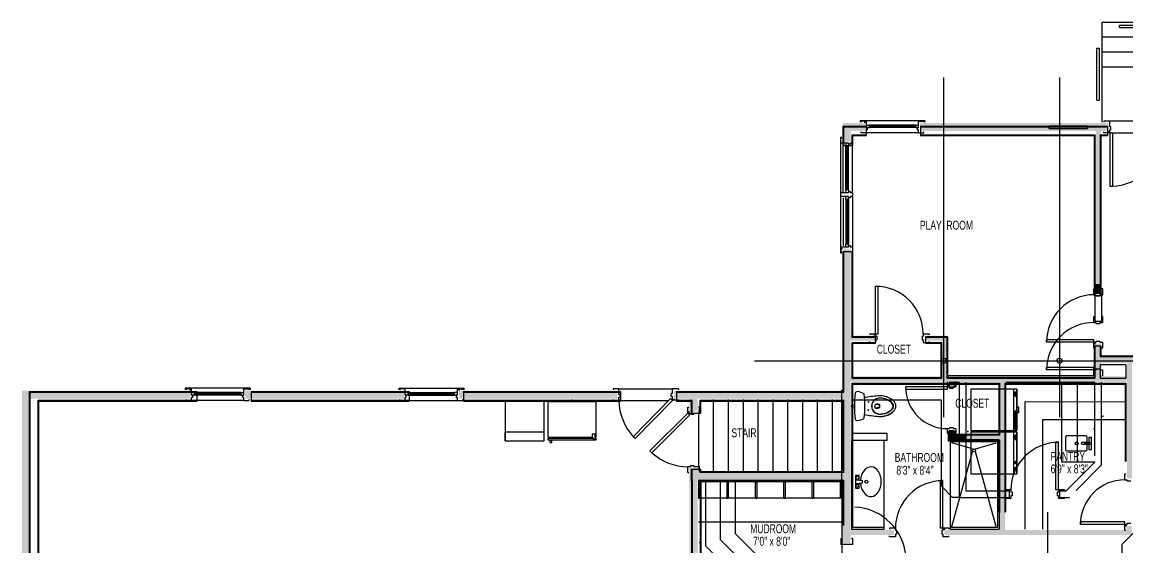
# Model space of a CAD drawing. Extents: x -743 to 664, y -463 to 298.
# Drawn here: x -743 to 1, y -56 to 298 of the extents above; entities that cross this region are included whole.
import ezdxf
from ezdxf.enums import TextEntityAlignment as Align

# ---------------------------------------------------------------- set-up
doc = ezdxf.new("R2010")
doc.units = 0
doc.header["$MEASUREMENT"] = 0
for name, color, linetype in [('1.1COLLINE', 7, 'Continuous'), ('1.1COLUMNS', 51, 'Continuous'), ('1.1DEMO', 3, 'Continuous'), ('1.1DRWDWS', 1, 'Continuous'), ('1.1FILL', 7, 'Continuous'), ('1.1NOTES', 11, 'Continuous'), ('1.1RMNAMES', 5, 'Continuous'), ('1.1WALL', 7, 'Continuous')]:
    doc.layers.add(name, color=color, linetype=linetype)
doc.styles.add('DCADTXTSTYLE40', font='ARIAL NARROW')
doc.styles.add('DCADTXTSTYLE41', font='ARIAL NARROW')
doc.styles.add('DCADTXTSTYLE42', font='ARIAL NARROW')
doc.styles.add('DCADTXTSTYLE50', font='ARIAL NARROW')
doc.styles.add('DCADTXTSTYLE53', font='ARIAL NARROW')
doc.styles.add('DCADTXTSTYLE54', font='ARIAL NARROW')
doc.styles.add('DCADTXTSTYLE58', font='ARIAL NARROW')
doc.styles.add('DCADTXTSTYLE61', font='ARIAL NARROW')
doc.styles.add('DCADTXTSTYLE62', font='ARIAL NARROW')
doc.styles.add('DCADTXTSTYLE64', font='ARIAL NARROW')

msp = doc.modelspace()

# ---------------------------------------------------------------- hatches: boundary and pattern name
at = {"layer": '1.1FILL', "linetype": 'Continuous', "ltscale": 8}
for points in [[(-191.3, 229.72), (-191.3, 217.05), (-185.8, 217.05), (-185.8, 224.22), (-176.3, 224.22), (-176.3, 229.72)], [(-139.3, 229.72), (-139.3, 224.22), (-21.05, 224.22), (-21.05, 121.4), (-17.55, 121.4), (-17.55, 224.22), (-12.55, 224.22), (-12.55, 229.72)], [(-185.8, 45.22), (-185.8, 55.72), (-121.23, 55.72), (-21.05, 55.72), (-17.55, 55.72), (-17.55, 63.07), (-21.1, 63.04), (-21.05, 59.22), (-121.23, 59.22), (-121.3, 59.22), (-121.3, 86.72), (-136.05, 86.72), (-136.05, 83.22), (-124.8, 83.22), (-124.8, 59.22), (-185.8, 59.22), (-185.8, 83.22), (-170.05, 83.22), (-170.05, 86.72), (-185.8, 86.72), (-185.8, 145.22), (-191.3, 145.22), (-191.3, 49.72), (-191.8, 49.72), (-191.79, 44.22), (-191.3, 44.22), (-191.3, -4.78), (-191.71, -4.78), (-191.7, -10.28), (-191.3, -10.28), (-191.3, -27.73), (-185.8, -27.73)], [(-21.05, 115.28), (-17.55, 115.28), (-17.55, 121.4), (-21.05, 121.4)], [(-21.05, 81.2), (-17.55, 81.24), (-17.55, 73.72), (29.95, 73.72), (29.95, 68.22), (3.31, 68.22), (3.31, -9.35), (0, -9.34), (-0.02, 55.72), (-17.55, 55.73), (-17.55, 59.22), (-0.01, 59.22), (-0.01, 68.22), (-17.55, 68.22), (-17.55, 63.07), (-21.05, 63.07)], [(-82.05, -21.78), (-82.05, 55.72), (-85.55, 55.72), (-85.55, 20.47), (-108.8, 20.47), (-108.8, 16.97), (-85.55, 16.97), (-85.55, -21.78)], [(-743.3, 49.72), (-743.3, -262.28), (-710.8, -262.28), (-710.8, -256.78), (-737.8, -256.78), (-737.8, 44.22), (-630.3, 44.22), (-630.3, 49.72)], [(-593.3, 49.72), (-593.3, 44.22), (-486.3, 44.22), (-486.3, 49.72)], [(-342.8, 44.22), (-342.8, 49.72), (-449.3, 49.72), (-449.3, 44.22)], [(-191.79, 44.22), (-191.8, 49.72), (-304.8, 49.72), (-304.8, 44.22), (-294.3, 44.22), (-294.3, 35.47), (-288.8, 35.47), (-288.8, 44.22)], [(-119.8, 16.97), (-112.3, 16.97), (-112.3, 20.47), (-116.3, 20.47), (-116.3, 23.1), (-119.8, 23.1), (-119.8, 20.47)], [(-112.3, 20.47), (-112.3, 16.97), (-108.8, 16.97), (-108.8, 20.47)], [(-191.7, -10.28), (-191.71, -4.78), (-288.8, -4.78), (-288.8, -2.53), (-294.3, -2.53), (-294.3, -10.28), (-288.8, -10.28)], [(-288.8, -10.28), (-294.3, -10.28), (-294.3, -100.14), (-282.73, -100.14), (-282.73, -94.64), (-288.8, -94.64)], [(-0.19, -47.53), (3.31, -47.53), (3.28, -41.35), (-0.18, -41.35), (-0.19, -44.03), (-46.39, -44.03), (-46.39, -47.53), (-46.39, -44.03), (-82.05, -44.03), (-82.05, -21.78), (-85.55, -21.78), (-85.55, -44.03), (-122.81, -44.03), (-122.81, -47.53)], [(-191.3, -52.82), (-185.8, -52.82), (-185.8, -47.53), (-156.81, -47.53), (-156.81, -44.03), (-185.8, -44.03), (-185.8, -27.73), (-191.3, -27.73)]]:
    msp.add_hatch(color=7, dxfattribs=at).paths.add_polyline_path(points, flags=0)
at = {"layer": '1.1WALL', "linetype": 'Continuous', "ltscale": 12}
msp.add_hatch(color=7, dxfattribs=at).paths.add_polyline_path([(-119.8, 55.72), (-119.8, 53.1), (-116.3, 53.1), (-116.3, 55.22), (-116.3, 55.72)], flags=0)

# ---------------------------------------------------------------- linework, layer by layer
at = {"layer": '1.1COLLINE', "color": 7, "linetype": 'Continuous', "ltscale": 96}
for p, q in [((-123.3, 260.26), (-123.3, 31.75)), ((-45.3, 260.26), (-45.3, 31.75)), ((-250.48, 69.72), (330.5, 69.72)), ((-53.17, -315.79), (-53.17, -32.1))]:
    msp.add_line(p, q, dxfattribs=at)
at = {"layer": '1.1COLUMNS', "color": 1, "linetype": 'Continuous', "ltscale": 12}
for centre in [(-123.3, 69.72), (-45.3, 69.72)]:
    msp.add_circle(centre, 1.75, dxfattribs=at)
at = {"layer": '1.1DEMO', "color": 11, "linetype": 'Continuous', "ltscale": 2}
for p, q in [((-21.55, 115.24), (-17.05, 115.24)), ((-21.55, 115.2), (-21.55, 96.38)), ((-17.05, 115.2), (-17.05, 96.38)), ((-22.17, 95.52), (-22.17, 99.52)), ((-22.17, 99.52), (-21.55, 99.52)), ((-16.3, 99.52), (-16.92, 99.52)), ((-16.3, 95.52), (-16.3, 99.52)), ((-22.17, 95.52), (-20.67, 95.52)), ((-21.55, 96.38), (-17.05, 96.38)), ((-20.67, 94.77), (-20.67, 95.52)), ((-20.67, 94.77), (-18.17, 94.77)), ((-18.17, 95.52), (-16.3, 95.52)), ((-18.17, 94.77), (-18.17, 95.52)), ((-120.8, 59.72), (-21.55, 59.72)), ((-22.17, 65.27), (-54.17, 65.27)), ((-54.17, 63.52), (-54.17, 65.27)), ((-22.17, 63.52), (-54.17, 63.52)), ((-22.17, 63.52), (-22.17, 65.27)), ((-22.17, 59.57), (-22.17, 63.57)), ((-22.17, 63.57), (-20.67, 63.57)), ((-22.17, 59.57), (-21.55, 59.57)), ((-20.67, 63.57), (-20.67, 64.32)), ((-20.67, 64.32), (-18.17, 64.32)), ((-18.17, 63.57), (-18.17, 64.32)), ((-18.17, 63.57), (-16.3, 63.57)), ((-16.3, 59.57), (-16.92, 59.57)), ((-16.3, 59.57), (-16.3, 63.57)), ((-116.42, 55.22), (-112.8, 55.22)), ((-112.8, 55.22), (-112.8, -22.28)), ((-108.3, 55.22), (-108.3, -17.78)), ((-81.55, 55.22), (-21.55, 55.22)), ((-43.72, 1.51), (-43.72, 55.22)), ((-33.55, 55.22), (-33.55, 1.51)), ((-21.55, 5.72), (-21.55, 55.22)), ((-17.05, -0.35), (-17.05, 55.22)), ((-73.98, 50.72), (-104.98, 50.72)), ((-104.98, 50.72), (-104.98, 22.72)), ((-75.98, 22.72), (-75.98, 50.72)), ((-74.48, 48.22), (-74.73, 48.22)), ((-74.73, 46.22), (-74.48, 46.22)), ((-73.98, 22.72), (-73.98, 50.72)), ((-73.98, 50.72), (-73.98, 22.72)), ((-124.8, 43.22), (-185.3, 43.22)), ((-124.8, -14.73), (-124.8, 43.22)), ((-73.98, 34.72), (-73.98, 38.72)), ((-73.98, 38.72), (-72.98, 38.72)), ((-72.98, 38.72), (-72.98, 34.72)), ((-74.48, 35.72), (-75.48, 35.72)), ((-75.48, 35.72), (-75.48, 23.72)), ((-74.86, 34.72), (-75.23, 34.72)), ((-75.23, 34.72), (-75.23, 33.72)), ((-75.23, 33.72), (-74.86, 33.72)), ((-74.86, 33.22), (-75.23, 33.22)), ((-75.23, 33.22), (-75.23, 32.22)), ((-75.23, 32.22), (-74.86, 32.22)), ((-74.86, 31.72), (-75.23, 31.72)), ((-75.23, 31.72), (-75.23, 30.72)), ((-75.23, 30.72), (-74.86, 30.72)), ((-74.86, 33.72), (-74.86, 34.72)), ((-74.86, 32.22), (-74.86, 33.22)), ((-74.86, 30.72), (-74.86, 31.72)), ((-74.73, 33.72), (-74.73, 34.72)), ((-74.73, 32.22), (-74.73, 33.22)), ((-74.73, 30.72), (-74.73, 31.72)), ((-74.48, 23.72), (-74.48, 35.72)), ((-72.98, 34.72), (-73.98, 34.72)), ((-104.98, 22.72), (-73.98, 22.72)), ((-75.48, 23.72), (-74.48, 23.72)), ((-74.86, 28.72), (-75.23, 28.72)), ((-75.23, 28.72), (-75.23, 27.72)), ((-75.23, 27.72), (-74.86, 27.72)), ((-74.86, 27.22), (-75.23, 27.22)), ((-75.23, 27.22), (-75.23, 26.22)), ((-75.23, 26.22), (-74.86, 26.22)), ((-74.86, 25.72), (-75.23, 25.72)), ((-75.23, 25.72), (-75.23, 24.72)), ((-75.23, 24.72), (-74.86, 24.72)), ((-74.86, 27.72), (-74.86, 28.72)), ((-74.86, 26.22), (-74.86, 27.22)), ((-74.86, 24.72), (-74.86, 25.72)), ((-74.73, 27.72), (-74.73, 28.72)), ((-74.73, 26.22), (-74.73, 27.22)), ((-74.73, 24.72), (-74.73, 25.72)), ((-73.98, 21.72), (-104.98, 21.72)), ((-104.98, 21.72), (-104.98, -6.28)), ((-75.98, -6.28), (-75.98, 21.72)), ((-74.48, 19.22), (-74.73, 19.22)), ((-74.73, 17.22), (-74.48, 17.22)), ((-73.98, -6.28), (-73.98, 21.72)), ((-73.98, 21.72), (-73.98, -6.28)), ((-41.35, 18.13), (-41.35, 10.13)), ((-27.74, 19.13), (-40.35, 19.13)), ((-26.74, 14.63), (-26.74, 18.13)), ((-23.74, 18.13), (-25.74, 18.13)), ((-25.74, 18.13), (-25.74, 14.63)), ((-23.74, 10.13), (-23.74, 18.13)), ((-47.79, -17.15), (-47.79, 14.85)), ((-46.04, 14.85), (-47.79, 14.85)), ((-46.04, -17.15), (-46.04, 14.85)), ((-40.35, 9.13), (-27.74, 9.13)), ((-25.24, 14.63), (-30.24, 14.63)), ((-30.24, 13.63), (-25.24, 13.63)), ((-25.49, 14.38), (-28.49, 14.38)), ((-28.49, 14.38), (-28.49, 13.88)), ((-28.49, 13.88), (-25.49, 13.88)), ((-26.74, 10.13), (-26.74, 13.63)), ((-25.74, 13.63), (-25.74, 10.13)), ((-25.74, 10.13), (-23.74, 10.13)), ((-74.48, 1.72), (-74.73, 1.72)), ((-74.73, 0.72), (-74.48, 0.72)), ((-21.55, 1.51), (-43.72, 1.51)), ((-40.83, -17.78), (-21.55, 1.51)), ((-104.98, -6.28), (-73.98, -6.28)), ((-74.48, -2.28), (-74.73, -2.28)), ((-74.73, -3.28), (-74.48, -3.28)), ((-34.14, -17.45), (-17.05, -0.35)), ((-283.64, -10.78), (-283.64, -54.71)), ((-273.64, -10.78), (-273.64, -50.56)), ((-263.64, -10.78), (-263.64, -46.42)), ((-117.25, -22.28), (-124.8, -14.73)), ((-112.8, -22.28), (-117.25, -22.28)), ((-112.8, -22.28), (-79.1, -22.28)), ((-108.3, -17.78), (-79.1, -17.78)), ((-78.04, -17.15), (-82.04, -17.15)), ((-82.04, -17.15), (-82.04, -17.78)), ((-79.1, -22.28), (-79.1, -17.78)), ((-78.04, -17.15), (-78.04, -18.65)), ((-77.29, -18.65), (-78.04, -18.65)), ((-78.04, -21.15), (-78.04, -23.03)), ((-77.29, -21.15), (-78.04, -21.15)), ((-77.29, -18.65), (-77.29, -21.15)), ((-46.04, -17.15), (-47.79, -17.15)), ((-46.1, -18.65), (-46.85, -18.65)), ((-46.85, -18.65), (-46.85, -21.15)), ((-46.1, -21.15), (-46.85, -21.15)), ((-42.1, -17.15), (-46.1, -17.15)), ((-46.1, -17.15), (-46.1, -18.65)), ((-46.1, -21.15), (-46.1, -23.03)), ((-45.1, -22.28), (-45.1, -17.78)), ((-45.1, -17.78), (-40.83, -17.78)), ((-45.1, -22.28), (-38.97, -22.28)), ((-42.1, -17.15), (-42.1, -17.78)), ((-38.97, -22.28), (-38.64, -21.95)), ((-82.04, -23.03), (-82.04, -22.4)), ((-78.04, -23.03), (-82.04, -23.03)), ((-42.1, -23.03), (-46.1, -23.03)), ((-42.1, -23.03), (-42.1, -22.4)), ((11.08, -39.41), (-3.42, -53.9)), ((-273.64, -50.56), (-231.45, -92.75)), ((-263.64, -46.42), (-227.31, -82.75)), ((-283.64, -54.71), (-235.6, -102.75)), ((-3.42, -53.9), (-3.42, -111.7))]:
    msp.add_line(p, q, dxfattribs=at)
for centre, radius in [((-33.74, 14.13), 1), ((-24.74, 14.13), 0.75)]:
    msp.add_circle(centre, radius, dxfattribs=at)
for centre, radius, start, end in [((-22.17, 63.57), 31.94, 90, 180.10275), ((-40.35, 18.13), 1, 90, 179.99999), ((-27.74, 18.13), 1, 0, 90), ((-46.1, -17.15), 31.94, 89.89725, 180), ((-40.35, 10.13), 1, 179.99999, 270), ((-30.24, 14.13), 0.5, 90, 270), ((-27.74, 10.13), 1, 270, 360), ((-184.67, -64.73), 36, 2.7832, 87.37195)]:
    msp.add_arc(centre, radius, start, end, dxfattribs=at)
for centre, major_axis, ratio, start_param, end_param in [((-74.98, 47.22), (0, 1.5), 0.5, 5.497787, 10.210176), ((-74.73, 47.22), (0, 1), 0.5, 0, 3.141593), ((-74.98, 18.22), (0, 1.5), 0.5, 5.497787, 10.210176), ((-74.73, 18.22), (0, 1), 0.5, 0, 3.141593), ((-74.98, 1.22), (0, 0.75), 0.666667, 5.439031, 10.268932), ((-74.73, 1.22), (0, 0.5), 0.5, 0, 3.141593), ((-74.98, -2.78), (0, 0.75), 0.666667, 5.439031, 10.268932), ((-74.73, -2.78), (0, 0.5), 0.5, 0, 3.141593)]:
    msp.add_ellipse(centre, major_axis=major_axis, ratio=ratio, start_param=start_param, end_param=end_param, dxfattribs=at)
for centre, major_axis in [((-74.48, 47.22), (0, 1)), ((-74.48, 18.22), (0, 1)), ((-74.48, 1.22), (0, 0.5)), ((-74.48, -2.78), (0, 0.5))]:
    msp.add_ellipse(centre, major_axis=major_axis, ratio=0.5, dxfattribs=at)
for p in [(-21.55, 81.24), (-106.98, 22.22), (-45.1, -17.78)]:
    msp.add_point(p, dxfattribs=at)
at = {"layer": '1.1DEMO', "color": 3, "linetype": 'Continuous', "ltscale": 2}
msp.add_point((-21.55, 81.2), dxfattribs=at)
at = {"layer": '1.1DRWDWS', "color": 3, "linetype": 'Continuous', "ltscale": 12}
for p, q in [((-16.6, 230.22), (-16.6, 297.58)), ((-16.6, 297.58), (31.4, 297.58)), ((-16.6, 287.58), (31.4, 287.58)), ((-16.6, 277.58), (31.4, 277.58)), ((-16.6, 267.58), (31.4, 267.58)), ((-15.55, 230.85), (-15.55, 230.22)), ((-175.3, 228.35), (-173.3, 228.35)), ((-175.3, 226.6), (-173.3, 226.6)), ((-173.3, 226.6), (-173.3, 228.35)), ((-142.13, 227.47), (-173.3, 227.47)), ((-142.13, 226.6), (-142.13, 228.35)), ((-142.13, 228.35), (-140.13, 228.35)), ((-142.13, 226.6), (-140.13, 226.6)), ((-15.55, 223.1), (-15.55, 223.72)), ((-189.12, 216.21), (-189.12, 214.21)), ((-187.37, 216.21), (-187.37, 214.21)), ((-187.37, 214.21), (-189.12, 214.21)), ((-188.24, 184.75), (-188.24, 214.21)), ((-187.37, 184.75), (-189.12, 184.75)), ((-189.12, 184.75), (-189.12, 182.75)), ((-189.12, 178.2), (-189.12, 180.2)), ((-187.37, 184.75), (-187.37, 182.75)), ((-187.37, 178.2), (-187.37, 180.2)), ((-187.37, 178.2), (-189.12, 178.2)), ((-188.24, 178.2), (-188.24, 148.22)), ((-187.37, 148.22), (-189.12, 148.22)), ((-189.12, 146.22), (-189.12, 148.22)), ((-187.37, 146.22), (-187.37, 148.22)), ((-173.05, 87.85), (-173.05, 87.22)), ((-173.05, 81.97), (-173.05, 82.6)), ((-133.11, 87.85), (-133.11, 87.22)), ((-133.11, 81.97), (-133.11, 82.6)), ((-120.92, 55.22), (-120.3, 55.22)), ((-115.05, 55.22), (-115.67, 55.22)), ((-629.3, 48.35), (-627.3, 48.35)), ((-629.3, 46.6), (-627.3, 46.6)), ((-627.3, 46.6), (-627.3, 48.35)), ((-596.02, 47.47), (-627.3, 47.47)), ((-596.02, 46.6), (-596.02, 48.35)), ((-596.02, 48.35), (-594.02, 48.35)), ((-596.02, 46.6), (-594.02, 46.6)), ((-483.57, 48.35), (-485.57, 48.35)), ((-483.57, 46.6), (-485.57, 46.6)), ((-483.57, 46.6), (-483.57, 48.35)), ((-483.57, 47.47), (-452.3, 47.47)), ((-452.3, 46.6), (-452.3, 48.35)), ((-450.3, 48.35), (-452.3, 48.35)), ((-450.3, 46.6), (-452.3, 46.6)), ((-345.74, 50.85), (-345.74, 50.22)), ((-301.8, 50.85), (-301.8, 50.22)), ((-345.74, 43.1), (-345.74, 43.72)), ((-301.8, 43.1), (-301.8, 43.72)), ((-295.42, 38.47), (-294.8, 38.47)), ((-287.67, 38.47), (-288.3, 38.47)), ((-163.3, 16.1), (-185.3, 16.1)), ((-185.3, 16.1), (-185.3, -43.53)), ((-184.3, 16.1), (-185.3, 16.1)), ((-185.3, 16.1), (-185.3, -43.53)), ((-163.3, -43.53), (-163.3, 16.1)), ((-120.92, 20.97), (-120.3, 20.97)), ((-115.05, 20.97), (-115.67, 20.97)), ((-295.42, -5.47), (-294.8, -5.47)), ((-287.67, -4.28), (-288.3, -4.28)), ((-1.31, -6.35), (-0.68, -6.35)), ((-185.3, -43.53), (-163.3, -43.53)), ((-185.3, -43.53), (-163.3, -43.53)), ((-163.3, -43.53), (-163.3, -42.53)), ((-159.75, -42.9), (-159.75, -43.53)), ((-119.81, -42.9), (-119.81, -43.53)), ((-1.31, -44.35), (-0.68, -44.35)), ((-159.75, -48.78), (-159.75, -48.15)), ((-119.81, -48.78), (-119.81, -48.15))]:
    msp.add_line(p, q, dxfattribs=at)
at = {"layer": '1.1DRWDWS', "color": 3}
for p, q in [((-5.05, 293.85), (-5.05, 295.6)), ((-5.05, 295.6), (36.89, 295.6)), ((-5.05, 293.85), (36.89, 293.85)), ((-20.2, 245), (-20.2, 280)), ((-20.2, 280), (-18.45, 280)), ((-18.45, 245), (-18.45, 280)), ((-20.2, 245), (-18.45, 245)), ((-52.6, 227.85), (-26.6, 227.85)), ((-52.6, 227.85), (-52.6, 226.1)), ((-52.6, 226.1), (-26.6, 226.1)), ((-26.6, 227.85), (-26.6, 226.1))]:
    msp.add_line(p, q, dxfattribs=at)
at = {"layer": '1.1DRWDWS', "color": 7, "linetype": 'Continuous', "ltscale": 12}
for p, q in [((-135.88, 231.22), (-179.55, 231.22)), ((-192.8, 220.14), (-192.8, 142.38)), ((-184.67, 182.75), (-184.67, 216.21)), ((-140.13, 223.1), (-175.3, 223.1)), ((-184.67, 180.2), (-184.67, 146.22)), ((-589.77, 51.22), (-633.55, 51.22)), ((-489.82, 51.22), (-446.05, 51.22)), ((-594.02, 43.1), (-629.3, 43.1)), ((-485.57, 43.1), (-450.3, 43.1))]:
    msp.add_line(p, q, dxfattribs=at)
at = {"layer": '1.1DRWDWS', "color": 7, "linetype": 'Continuous', "ltscale": 24}
for p, q in [((-179.55, 231.22), (-179.55, 230.22)), ((-135.88, 231.22), (-135.88, 230.22)), ((-192.8, 220.14), (-191.8, 220.14)), ((-192.8, 142.38), (-191.8, 142.38)), ((-633.55, 51.22), (-633.55, 50.22)), ((-589.77, 51.22), (-589.77, 50.22)), ((-489.82, 51.22), (-489.82, 50.22)), ((-446.05, 51.22), (-446.05, 50.22))]:
    msp.add_line(p, q, dxfattribs=at)
at = {"layer": '1.1DRWDWS', "color": 3, "linetype": 'Continuous', "ltscale": 24}
for p, q in [((-175.3, 230.85), (-178.8, 230.85)), ((-178.8, 230.85), (-178.8, 230.22)), ((-175.3, 226.6), (-175.3, 230.85)), ((-140.13, 230.85), (-136.63, 230.85)), ((-140.13, 226.6), (-140.13, 230.85)), ((-136.63, 230.85), (-136.63, 230.22)), ((-11.55, 230.85), (-15.55, 230.85)), ((-11.55, 227.1), (-11.55, 230.85)), ((-178.8, 223.1), (-178.8, 223.72)), ((-174.55, 226.6), (-175.3, 226.6)), ((-175.3, 223.1), (-175.3, 225.1)), ((-174.55, 225.1), (-175.3, 225.1)), ((-174.55, 225.1), (-174.55, 226.6)), ((-140.88, 226.6), (-140.13, 226.6)), ((-140.88, 225.1), (-140.88, 226.6)), ((-140.88, 225.1), (-140.13, 225.1)), ((-140.13, 223.1), (-140.13, 225.1)), ((-136.63, 223.1), (-136.63, 223.72)), ((-10.8, 227.1), (-11.55, 227.1)), ((-11.55, 223.1), (-11.55, 225.1)), ((-10.8, 225.1), (-11.55, 225.1)), ((-10.8, 225.1), (-10.8, 227.1)), ((-192.42, 216.21), (-192.42, 219.8)), ((-192.42, 219.8), (-191.8, 219.8)), ((-187.37, 216.21), (-192.42, 216.21)), ((-187.37, 215.46), (-187.37, 216.21)), ((-184.67, 216.21), (-185.87, 216.21)), ((-185.87, 215.46), (-185.87, 216.21)), ((-184.67, 219.8), (-185.3, 219.8)), ((-184.67, 216.21), (-184.67, 219.8)), ((-175.3, 223.1), (-178.8, 223.1)), ((-140.13, 223.1), (-136.63, 223.1)), ((-11.55, 223.1), (-15.55, 223.1)), ((-11.55, 223.1), (-11.55, 187.1)), ((-11.55, 223.1), (-9.8, 223.1)), ((-9.8, 223.1), (-9.8, 187.1)), ((-185.87, 215.46), (-187.37, 215.46)), ((-11.55, 187.1), (-9.8, 187.1)), ((-187.37, 182.75), (-192.42, 182.75)), ((-192.42, 180.2), (-192.42, 182.75)), ((-187.37, 180.2), (-192.42, 180.2)), ((-187.37, 183.5), (-187.37, 182.75)), ((-185.87, 183.5), (-187.37, 183.5)), ((-187.37, 179.45), (-187.37, 180.2)), ((-185.87, 179.45), (-187.37, 179.45)), ((-185.87, 183.5), (-185.87, 182.75)), ((-184.67, 182.75), (-185.87, 182.75)), ((-184.67, 180.2), (-185.87, 180.2)), ((-185.87, 179.45), (-185.87, 180.2)), ((-184.67, 182.75), (-184.67, 181)), ((-184.67, 180.2), (-184.67, 180.95)), ((-192.42, 146.22), (-192.42, 142.72)), ((-187.37, 146.22), (-192.42, 146.22)), ((-192.42, 142.72), (-191.8, 142.72)), ((-187.37, 146.97), (-187.37, 146.22)), ((-185.87, 146.97), (-187.37, 146.97)), ((-185.87, 146.97), (-185.87, 146.22)), ((-184.67, 146.22), (-185.87, 146.22)), ((-184.67, 142.72), (-185.3, 142.72)), ((-184.67, 146.22), (-184.67, 142.72)), ((-169.11, 87.85), (-169.11, 119.85)), ((-169.11, 119.85), (-167.36, 119.85)), ((-167.36, 87.85), (-167.36, 119.85)), ((-173.05, 87.85), (-169.05, 87.85)), ((-173.05, 81.97), (-169.05, 81.97)), ((-169.11, 87.85), (-167.36, 87.85)), ((-169.05, 87.85), (-169.05, 86.35)), ((-169.05, 86.35), (-168.3, 86.35)), ((-169.05, 83.85), (-169.05, 81.97)), ((-169.05, 83.85), (-168.3, 83.85)), ((-168.3, 86.35), (-168.3, 83.85)), ((-137.86, 86.35), (-137.11, 86.35)), ((-137.86, 86.35), (-137.86, 83.85)), ((-137.86, 83.85), (-137.11, 83.85)), ((-137.11, 87.85), (-133.11, 87.85)), ((-137.11, 87.85), (-137.11, 86.35)), ((-137.11, 83.85), (-137.11, 81.97)), ((-137.11, 81.97), (-133.11, 81.97)), ((-120.92, 52.16), (-148.92, 52.16)), ((-148.92, 52.16), (-148.92, 50.41)), ((-120.92, 55.22), (-120.92, 52.1)), ((-120.92, 52.16), (-120.92, 50.41)), ((-120.92, 52.1), (-119.42, 52.1)), ((-119.42, 52.1), (-119.42, 51.35)), ((-116.92, 52.1), (-115.05, 52.1)), ((-116.92, 52.1), (-116.92, 51.35)), ((-115.05, 55.22), (-115.05, 52.1)), ((-629.3, 50.85), (-632.8, 50.85)), ((-632.8, 50.85), (-632.8, 50.22)), ((-629.3, 46.6), (-629.3, 50.85)), ((-628.55, 46.6), (-629.3, 46.6)), ((-629.3, 43.1), (-629.3, 45.1)), ((-628.55, 45.1), (-629.3, 45.1)), ((-628.55, 45.1), (-628.55, 46.6)), ((-594.77, 46.6), (-594.02, 46.6)), ((-594.77, 45.1), (-594.77, 46.6)), ((-594.77, 45.1), (-594.02, 45.1)), ((-594.02, 50.85), (-590.52, 50.85)), ((-594.02, 46.6), (-594.02, 50.85)), ((-594.02, 43.1), (-594.02, 45.1)), ((-590.52, 50.85), (-590.52, 50.22)), ((-485.57, 50.85), (-489.07, 50.85)), ((-489.07, 50.85), (-489.07, 50.22)), ((-485.57, 46.6), (-485.57, 50.85)), ((-484.82, 46.6), (-485.57, 46.6)), ((-485.57, 43.1), (-485.57, 45.1)), ((-484.82, 45.1), (-485.57, 45.1)), ((-484.82, 45.1), (-484.82, 46.6)), ((-451.05, 46.6), (-450.3, 46.6)), ((-451.05, 45.1), (-451.05, 46.6)), ((-451.05, 45.1), (-450.3, 45.1)), ((-450.3, 50.85), (-446.8, 50.85)), ((-450.3, 46.6), (-450.3, 50.85)), ((-450.3, 43.1), (-450.3, 45.1)), ((-446.8, 50.85), (-446.8, 50.22)), ((-341.74, 50.85), (-345.74, 50.85)), ((-341.74, 47.1), (-341.74, 50.85)), ((-340.99, 47.1), (-341.74, 47.1)), ((-341.74, 43.1), (-341.74, 45.1)), ((-340.99, 45.1), (-341.74, 45.1)), ((-340.99, 45.1), (-340.99, 47.1)), ((-305.8, 47.6), (-306.55, 47.6)), ((-306.55, 45.6), (-306.55, 47.6)), ((-305.8, 45.6), (-306.55, 45.6)), ((-301.8, 50.85), (-305.8, 50.85)), ((-305.8, 47.6), (-305.8, 50.85)), ((-305.8, 43.1), (-305.8, 45.6)), ((-120.92, 50.41), (-148.92, 50.41)), ((-119.42, 51.35), (-116.92, 51.35)), ((-632.8, 43.1), (-632.8, 43.72)), ((-629.3, 43.1), (-632.8, 43.1)), ((-594.02, 43.1), (-590.52, 43.1)), ((-590.52, 43.1), (-590.52, 43.72)), ((-489.07, 43.1), (-489.07, 43.72)), ((-485.57, 43.1), (-489.07, 43.1)), ((-450.3, 43.1), (-446.8, 43.1)), ((-446.8, 43.1), (-446.8, 43.72)), ((-341.74, 43.1), (-345.74, 43.1)), ((-306.99, 44.32), (-332.16, 18.59)), ((-305.74, 43.1), (-330.91, 17.36)), ((-305.74, 43.1), (-306.99, 44.32)), ((-301.78, 43.16), (-305.78, 43.16)), ((-295.42, 34.47), (-295.42, 38.47)), ((-287.67, 34.47), (-287.67, 38.47)), ((-295.42, 34.47), (-320.88, 9.02)), ((-294.19, 33.24), (-319.64, 7.78)), ((-295.42, 34.47), (-294.19, 33.24)), ((-295.42, 34.47), (-293.42, 34.47)), ((-293.42, 33.72), (-293.42, 34.47)), ((-293.42, 33.72), (-291.42, 33.72)), ((-291.42, 34.47), (-287.67, 34.47)), ((-291.42, 33.72), (-291.42, 34.47)), ((-56.55, -43.53), (-56.55, 30.22)), ((-56.55, 30.22), (-0.57, 30.13)), ((-120.92, 24.1), (-120.92, 20.97)), ((-120.92, 24.1), (-119.42, 24.1)), ((-119.42, 24.85), (-119.42, 24.1)), ((-119.42, 24.85), (-116.92, 24.85)), ((-116.92, 24.85), (-116.92, 24.1)), ((-116.92, 24.1), (-115.05, 24.1)), ((-115.05, 24.1), (-115.05, 20.97)), ((-330.91, 17.36), (-332.16, 18.59)), ((-320.88, 9.02), (-319.64, 7.78)), ((-319.61, 7.81), (-319.64, 7.78)), ((-295.42, -5.47), (-295.42, -1.47)), ((-295.42, -1.47), (-293.42, -1.47)), ((-293.42, -1.47), (-293.42, -0.72)), ((-293.42, -0.72), (-291.42, -0.72)), ((-291.42, -1.47), (-291.42, -0.72)), ((-291.42, -1.47), (-287.67, -1.47)), ((-287.67, -4.28), (-287.67, -1.47)), ((-1.31, -10.35), (-1.31, -6.35)), ((-191.8, -10.78), (-288.3, -10.78)), ((-288.3, -10.78), (-288.3, -22.78)), ((-192.8, -11.78), (-287.3, -11.78)), ((-287.3, -11.78), (-287.3, -22.78)), ((-269.2, -11.85), (-269.2, -22.78)), ((-269.2, -11.85), (-268.2, -11.85)), ((-268.2, -11.85), (-268.2, -22.78)), ((-250.1, -11.85), (-250.1, -22.78)), ((-250.1, -11.85), (-249.1, -11.85)), ((-249.1, -11.85), (-249.1, -22.78)), ((-231.01, -11.78), (-231.01, -22.7)), ((-231.01, -11.78), (-230.01, -11.78)), ((-230.01, -11.78), (-230.01, -22.7)), ((-211.91, -11.78), (-211.91, -22.7)), ((-211.91, -11.78), (-210.91, -11.78)), ((-210.91, -11.78), (-210.91, -22.7)), ((-192.8, -22.78), (-192.8, -11.78)), ((-191.8, -22.78), (-191.8, -10.78)), ((-125.5, -42.9), (-125.5, -10.9)), ((-123.75, -10.9), (-125.5, -10.9)), ((-123.75, -42.9), (-123.75, -10.9)), ((-1.31, -10.35), (0.19, -10.35)), ((0.19, -11.1), (0.19, -10.35)), ((0.19, -11.1), (2.69, -11.1)), ((-288.3, -22.78), (-287.3, -22.78)), ((-269.2, -22.78), (-268.2, -22.78)), ((-250.1, -22.78), (-249.1, -22.78)), ((-231.01, -22.7), (-230.01, -22.7)), ((-211.91, -22.7), (-210.91, -22.7)), ((-191.8, -22.78), (-192.8, -22.78)), ((-155.75, -42.9), (-159.75, -42.9)), ((-155.75, -42.9), (-155.75, -44.4)), ((-155, -44.4), (-155.75, -44.4)), ((-155, -44.4), (-155, -46.9)), ((-123.75, -42.9), (-125.5, -42.9)), ((-123.81, -44.4), (-124.56, -44.4)), ((-124.56, -44.4), (-124.56, -46.9)), ((-119.81, -42.9), (-123.81, -42.9)), ((-123.81, -42.9), (-123.81, -44.4)), ((-1.31, -38.66), (-31.31, -38.66)), ((-31.31, -40.41), (-31.31, -38.66)), ((-1.31, -40.41), (-31.31, -40.41)), ((-1.31, -40.41), (-1.31, -38.66)), ((-1.31, -44.35), (-1.31, -40.35)), ((-1.31, -40.35), (0.19, -40.35)), ((0.19, -40.35), (0.19, -39.6)), ((0.19, -39.6), (2.69, -39.6)), ((-155.75, -48.78), (-159.75, -48.78)), ((-155.75, -46.9), (-155.75, -48.78)), ((-155, -46.9), (-155.75, -46.9)), ((-123.81, -46.9), (-124.56, -46.9)), ((-123.81, -46.9), (-123.81, -48.78)), ((-119.81, -48.78), (-123.81, -48.78))]:
    msp.add_line(p, q, dxfattribs=at)
at = {"layer": '1.1DRWDWS', "color": 11, "linetype": 'Continuous', "ltscale": 24}
for p, q in [((24.4, 230.85), (-11.55, 230.85)), ((-142.13, 228.35), (-173.3, 228.35)), ((-142.13, 226.6), (-173.3, 226.6)), ((-11.55, 223.1), (24.45, 223.1)), ((-189.12, 184.75), (-189.12, 214.21)), ((-187.37, 184.75), (-187.37, 214.21)), ((-189.12, 178.2), (-189.12, 148.22)), ((-187.37, 178.2), (-187.37, 148.22)), ((-596.02, 48.35), (-627.3, 48.35)), ((-596.02, 46.6), (-627.3, 46.6)), ((-483.57, 48.35), (-452.3, 48.35)), ((-483.57, 46.6), (-452.3, 46.6)), ((-341.74, 50.85), (-305.8, 50.85)), ((-341.74, 43.1), (-308.32, 43.1))]:
    msp.add_line(p, q, dxfattribs=at)
at = {"layer": '1.1DRWDWS', "color": 11, "linetype": 'Continuous', "ltscale": 3}
for p, q in [((-190.87, 183.5), (-190.87, 215.46)), ((-190.87, 179.45), (-190.87, 146.97))]:
    msp.add_line(p, q, dxfattribs=at)
at = {"layer": '1.1DRWDWS', "color": 3, "linetype": 'Continuous', "ltscale": 2}
for p, q in [((-22.17, 114.14), (-22.17, 118.14)), ((-22.17, 118.14), (-21.55, 118.14)), ((-22.17, 114.14), (-20.67, 114.14)), ((-20.67, 113.39), (-20.67, 114.14)), ((-20.67, 113.39), (-18.17, 113.39)), ((-18.17, 114.14), (-16.3, 114.14)), ((-18.17, 113.39), (-18.17, 114.14)), ((-16.3, 118.14), (-16.92, 118.14)), ((-16.3, 114.14), (-16.3, 118.14)), ((-22.17, 83.89), (-54.17, 83.89)), ((-54.17, 82.14), (-54.17, 83.89)), ((-22.17, 82.14), (-54.17, 82.14)), ((-22.17, 82.14), (-22.17, 83.89)), ((-22.17, 78.2), (-22.17, 82.2)), ((-22.17, 82.2), (-20.67, 82.2)), ((-20.67, 82.2), (-20.67, 82.95)), ((-20.67, 82.95), (-18.17, 82.95)), ((-18.17, 82.2), (-18.17, 82.95)), ((-18.17, 82.2), (-16.3, 82.2)), ((-16.3, 78.2), (-16.3, 82.2)), ((-22.17, 78.2), (-21.55, 78.2)), ((-16.3, 78.2), (-16.92, 78.2)), ((-192.42, -49.88), (-192.42, -53.88)), ((-192.42, -49.88), (-191.8, -49.88)), ((-184.67, -49.88), (-185.3, -49.88)), ((-184.67, -49.88), (-184.67, -53.88)), ((-184.67, -53.88), (-192.42, -53.88))]:
    msp.add_line(p, q, dxfattribs=at)
at = {"layer": '1.1DRWDWS', "color": 212, "linetype": 'Continuous', "ltscale": 8}
msp.add_line((-85.6, 69.72), (-10.78, 69.72), dxfattribs=at)
at = {"layer": '1.1DRWDWS', "color": 1, "linetype": 'Continuous', "ltscale": 12}
for p, q in [((-389.37, 18.31), (-389.37, 42.31)), ((-389.37, 42.31), (-357.37, 42.31)), ((-357.37, 42.31), (-357.37, 18.31)), ((-389.37, 18.31), (-359.87, 18.31)), ((-389.37, 17.56), (-359.24, 17.56)), ((-389.37, 16.31), (-389.37, 17.56)), ((-357.37, 16.31), (-389.37, 16.31)), ((-388.37, 18.31), (-388.37, 17.56)), ((-388.37, 16.31), (-388.37, 14.81)), ((-386.87, 14.81), (-386.87, 16.31)), ((-357.87, 20.31), (-359.87, 20.31)), ((-359.87, 20.31), (-359.87, 18.81)), ((-359.87, 18.81), (-358.87, 16.81)), ((-358.87, 16.81), (-357.87, 16.81)), ((-357.87, 16.81), (-357.87, 20.31)), ((-357.87, 18.31), (-357.37, 18.31)), ((-357.87, 17.56), (-357.37, 17.56)), ((-357.37, 17.56), (-357.37, 16.31)), ((-184.3, -42.53), (-184.3, 16.1)), ((-388.37, 14.81), (-386.87, 14.81)), ((-103.89, 10.41), (-117.89, 14.47)), ((-117.89, -41.77), (-103.89, 8.41)), ((-101.89, 10.41), (-87.89, 14.47)), ((-87.89, -41.77), (-101.89, 8.41)), ((-180.05, -7.4), (-182.55, -7.4)), ((-182.55, -7.4), (-182.55, -15.9)), ((-180.05, -10.4), (-180.05, -7.4)), ((-182.05, -10.4), (-182.55, -9.9)), ((-182.05, -12.9), (-182.55, -13.4)), ((-182.05, -10.4), (-177.8, -10.9)), ((-182.05, -12.9), (-177.8, -12.4)), ((-180.05, -15.9), (-180.05, -12.9)), ((-177.8, -12.4), (-177.8, -10.9)), ((-182.55, -15.9), (-180.05, -15.9)), ((-163.3, -42.53), (-184.3, -42.53))]:
    msp.add_line(p, q, dxfattribs=at)
at = {"layer": '1.1DRWDWS', "color": 1, "linetype": 'Continuous', "ltscale": 24}
for p, q in [((-278.3, 43.72), (-278.3, -4.28)), ((-268.3, 43.72), (-268.3, -4.28)), ((-258.3, 43.72), (-258.3, -4.28)), ((-248.3, 43.72), (-248.3, -4.28)), ((-238.3, 43.72), (-238.3, -4.28)), ((-228.3, 43.72), (-228.3, -4.28)), ((-218.3, 43.72), (-218.3, -4.28)), ((-208.3, 43.72), (-208.3, -4.28)), ((-198.3, 43.72), (-198.3, -4.28)), ((-288.3, 35.47), (-288.3, -2.53)), ((-418.23, 15.95), (-418.23, 21.93)), ((-418.23, 21.93), (-392.17, 21.93)), ((-192.8, -22.78), (-288.3, -22.78)), ((-191.8, -38.78), (-288.3, -38.78))]:
    msp.add_line(p, q, dxfattribs=at)
at = {"layer": '1.1DRWDWS', "color": 7, "linetype": 'Continuous'}
for p, q in [((-169.36, 40.37), (-169.62, 39.38)), ((-169.36, 38.08), (-169.62, 39.07)), ((-169.05, 40.6), (-168.18, 40.6)), ((-169.05, 37.85), (-168.18, 37.85)), ((-166.49, 38.53), (-166.49, 39.92)), ((-166.3, 38.37), (-166.3, 40.08))]:
    msp.add_line(p, q, dxfattribs=at)
at = {"layer": '1.1DRWDWS', "color": 1, "linetype": 'Continuous', "ltscale": 8}
for p, q in [((-68.55, -43.53), (-68.55, 42.22)), ((-68.55, 42.22), (-0.54, 42.1))]:
    msp.add_line(p, q, dxfattribs=at)
at = {"layer": '1.1DRWDWS', "color": 3, "linetype": 'Continuous', "ltscale": 15}
for p, q in [((-86.05, 16.47), (-118.73, 16.47)), ((-118.73, -43.53), (-118.73, 16.47)), ((-86.05, 16.47), (-86.05, -43.53)), ((-118.73, -43.53), (-86.05, -43.53))]:
    msp.add_line(p, q, dxfattribs=at)
at = {"layer": '1.1DRWDWS', "color": 1, "linetype": 'Continuous', "ltscale": 15}
for p, q in [((-118.73, 15.47), (-87.05, 15.47)), ((-87.05, 15.47), (-87.05, -42.53)), ((-87.05, -42.53), (-118.73, -42.53))]:
    msp.add_line(p, q, dxfattribs=at)
at = {"layer": '1.1DRWDWS', "color": 1, "linetype": 'Continuous', "ltscale": 24}
msp.add_lwpolyline([(-392.17, 15.95), (-392.17, 42.31), (-418.23, 42.31), (-418.23, 15.95)], close=True, dxfattribs=at)
at = {"layer": '1.1DRWDWS', "color": 7, "linetype": 'Continuous'}
for centre in [(-173.97, 41.98), (-173.97, 41.98), (-173.97, 36.47), (-173.97, 36.47)]:
    msp.add_circle(centre, 0.276, dxfattribs=at)
at = {"layer": '1.1DRWDWS', "color": 1, "linetype": 'Continuous', "ltscale": 15}
msp.add_circle((-102.89, 9.41), 1, dxfattribs=at)
at = {"layer": '1.1DRWDWS', "color": 1, "linetype": 'Continuous', "ltscale": 12}
for centre in [(-181.3, -8.9), (-181.3, -14.4)]:
    msp.add_circle(centre, 1, dxfattribs=at)
at = {"layer": '1.1DRWDWS', "color": 1, "linetype": 'Continuous', "ltscale": 4}
msp.add_circle((-175.3, -11.65), 1, dxfattribs=at)
at = {"layer": '1.1DRWDWS', "color": 1, "linetype": 'Continuous', "ltscale": 24}
for centre, start, end in [((-11.55, 223.1), 272.7832, 360), ((-305.74, 43.1), 180, 222.85023), ((-295.42, 34.47), 227.78603, 270)]:
    msp.add_arc(centre, 36, start, end, dxfattribs=at)
at = {"layer": '1.1DRWDWS', "color": 1, "linetype": 'Continuous'}
for centre, radius, start, end in [((-169.05, 87.85), 31.94, 0, 90.10275), ((-120.92, 52.1), 28, 180, 270), ((-123.81, -42.9), 31.94, 89.89725, 180), ((-1.31, -40.35), 30, 90, 180)]:
    msp.add_arc(centre, radius, start, end, dxfattribs=at)
at = {"layer": '1.1DRWDWS', "color": 1, "linetype": 'Continuous', "ltscale": 2}
msp.add_arc((-22.17, 82.2), 31.94, 90, 180.10275, dxfattribs=at)
at = {"layer": '1.1DRWDWS', "color": 3, "linetype": 'Continuous'}
for centre, radius, start, end in [((-120.39, 39.22), 62.99, 172.11895, 187.88109), ((-181.54, 47.69), 1.26, 83.54414, 172.12008), ((-182.73, 37.21), 11.81, 60.5225, 83.54457), ((-177.13, 47.11), 0.433, 5.78108, 60.52194), ((-182.73, 37.21), 11.81, 59.42934, 60.5225), ((-255.04, 39.22), 78.74, 5.77937, 5.94075), ((-255.04, 39.22), 78.74, 0, 5.77937), ((-146.59, -149.6), 196.85, 96.11328, 98.79834), ((-166.17, 38.73), 5.91, 90.55116, 123.50545), ((-166.11, 32.63), 13.58, 48.11138, 96.11329), ((-166.11, 32.63), 12.01, 48.11138, 90.55116), ((-166.11, 32.63), 13.58, 48.11138, 83.9005), ((-181.57, 39.91), 1.97, 155.89034, 179.48395), ((-105.07, 39.22), 78.47, 179.48395, 180.51605), ((-181.57, 38.54), 1.97, 180.51605, 204.10966), ((-255.04, 39.22), 78.74, 354.22063, 360), ((-166.49, 39.22), 5.32, 123.50545, 236.49455), ((-166.49, 39.22), 5.24, 123.50545, 236.49455), ((-166.17, 38.73), 5.83, 90.55116, 123.50545), ((-166.11, 32.63), 11.93, 71.90263, 90.55116), ((-165.58, 34.24), 10.24, 43.19418, 71.90263), ((-165.58, 44.21), 10.24, 288.09737, 316.80582), ((-160.27, 39.22), 2.95, 316.80582, 403.19418), ((-160.19, 39.22), 3.15, 311.93184, 408.05381), ((-160.19, 39.22), 4.72, 312.19394, 408.11134), ((-160.19, 39.22), 4.72, 312.19394, 408.11134), ((-181.54, 30.76), 1.26, 187.88169, 276.45586), ((-182.73, 41.24), 11.81, 276.45543, 299.4775), ((-177.13, 31.34), 0.433, 299.47806, 354.21892), ((-182.73, 41.24), 11.81, 299.4775, 300.57066), ((-255.04, 39.22), 78.74, 354.05925, 354.22063), ((-146.59, 228.05), 196.85, 261.20166, 263.97628), ((-166.17, 39.72), 5.91, 236.49455, 269.44884), ((-166.17, 39.72), 5.83, 236.49455, 269.44884), ((-166.11, 45.82), 13.58, 265.18476, 311.88861), ((-166.11, 45.82), 12.01, 269.44884, 311.88862), ((-166.11, 45.82), 11.93, 269.44884, 288.09737), ((-166.11, 45.82), 13.58, 277.23105, 311.9948)]:
    msp.add_arc(centre, radius, start, end, dxfattribs=at)
at = {"layer": '1.1DRWDWS', "color": 7, "linetype": 'Continuous'}
for centre, radius, start, end in [((-169.05, 39.22), 0.591, 165, 195), ((-169.05, 40.29), 0.315, 90, 165), ((-169.05, 38.16), 0.315, 195, 270), ((-169.25, 30.46), 9.84, 73.7398, 90), ((-169.25, 47.98), 9.84, 270, 286.2602), ((-168.18, 35.88), 4.72, 68.06524, 90), ((-168.18, 42.57), 4.72, 270, 291.93476), ((-166.61, 39.92), 0.118, 0, 74.91897), ((-166.61, 38.53), 0.118, 285.08099, 360), ((-166.49, 40.08), 0.197, 0, 68.06524), ((-166.49, 38.37), 0.197, 291.93476, 360)]:
    msp.add_arc(centre, radius, start, end, dxfattribs=at)
at = {"layer": '1.1DRWDWS', "color": 1, "linetype": 'Continuous', "ltscale": 4}
msp.add_ellipse((-172.3, -11.65), major_axis=(0, 10), ratio=0.7, start_param=1.670465, end_param=7.754313, dxfattribs=at)
at = {"layer": '1.1DRWDWS', "color": 51, "linetype": 'Continuous'}
for p in [(-176.3, 230.22), (-191.8, 145.22), (-630.3, 50.22), (-449.3, 50.22)]:
    msp.add_point(p, dxfattribs=at)
at = {"layer": '1.1DRWDWS', "color": 51, "linetype": 'Continuous', "ltscale": 12}
for p in [(-12.55, 223.72), (-170.05, 87.22), (-120.3, 53.1), (-304.8, 43.72), (-294.8, 35.47), (-122.81, -43.53), (-0.68, -41.35)]:
    msp.add_point(p, dxfattribs=at)
at = {"layer": '1.1DRWDWS', "color": 3, "linetype": 'Continuous', "ltscale": 2}
msp.add_point((-21.55, 81.2), dxfattribs=at)
at = {"layer": '1.1DRWDWS', "color": 1, "linetype": 'Continuous', "ltscale": 2}
msp.add_point((-373.37, 43.31), dxfattribs=at)
at = {"layer": '1.1DRWDWS', "color": 51, "linetype": 'Continuous', "ltscale": 11.998862}
msp.add_point((-185.3, 39.22), dxfattribs=at)
at = {"layer": '1.1DRWDWS', "color": 3, "linetype": 'Continuous', "ltscale": 24}
for p in [(-16.3, 32.47), (-287.3, -20.87), (-287.3, -52.46)]:
    msp.add_point(p, dxfattribs=at)
at = {"layer": '1.1DRWDWS', "color": 132, "linetype": 'Continuous', "ltscale": 2}
msp.add_point((-22.02, 23.88), dxfattribs=at)
at = {"layer": '1.1DRWDWS', "color": 3, "linetype": 'Continuous', "ltscale": 12}
for p in [(-185.3, -11.65), (-268.7, -22.78), (-249.6, -22.78), (-230.5, -22.78), (-211.4, -22.78), (-211.4, -22.78)]:
    msp.add_point(p, dxfattribs=at)
at = {"layer": '1.1FILL', "color": 7, "linetype": 'Continuous', "ltscale": 8}
msp.add_line((-191.31, -256.78), (-191.8, 50.22), dxfattribs=at)
at = {"layer": '1.1NOTES', "color": 3, "linetype": 'Continuous', "ltscale": 12}
for p, q in [((-185.3, 20.97), (-161.46, 20.97)), ((-161.46, 16.1), (-185.3, 16.1)), ((-161.46, 20.97), (-161.46, 16.1))]:
    msp.add_line(p, q, dxfattribs=at)
at = {"layer": '1.1WALL'}
for p, q in [((-190.88, 214.58), (-190.88, 227.64)), ((-190.88, 227.64), (-175.5, 227.64)), ((-190.88, 214.58), (-190.88, 227.64)), ((-190.38, 227.15), (-175.5, 227.15)), ((-190.38, 214.58), (-190.38, 227.15)), ((-190.38, 214.58), (-190.38, 227.15)), ((-175.5, 227.64), (-175.5, 221.2)), ((-138.8, 227.64), (-138.8, 221.2)), ((-138.8, 227.64), (-13.08, 227.64)), ((-138.8, 227.15), (-13.08, 227.15)), ((-13.08, 227.64), (-13.08, 221.2)), ((-184.92, 214.58), (-184.92, 221.69)), ((-184.92, 221.69), (-175.5, 221.69)), ((-184.43, 221.2), (-175.5, 221.2)), ((-184.43, 214.58), (-184.43, 221.2)), ((-138.8, 221.69), (-21.51, 221.69)), ((-138.8, 221.2), (-22.01, 221.2)), ((-22.01, 221.2), (-22.01, 113.63)), ((-21.51, 221.69), (-21.51, 113.63)), ((-18.04, 221.69), (-13.08, 221.69)), ((-18.04, 221.69), (-18.04, 113.63)), ((-17.54, 221.2), (-17.54, 113.63)), ((-17.54, 221.2), (-13.08, 221.2)), ((-190.88, 214.58), (-184.43, 214.58)), ((-190.88, 49.1), (-190.88, 143.33)), ((-190.88, 143.33), (-184.43, 143.33)), ((-190.38, 48.61), (-190.38, 143.33)), ((-184.92, 85.31), (-184.92, 143.33)), ((-184.43, 85.8), (-184.43, 143.33)), ((-22.01, 113.63), (-17.54, 113.63)), ((-22.01, 113.59), (-17.54, 113.59)), ((-169.3, 85.31), (-184.92, 85.31)), ((-184.92, 58.03), (-184.92, 81.84)), ((-169.3, 81.84), (-184.92, 81.84)), ((-169.3, 85.8), (-184.43, 85.8)), ((-169.3, 85.8), (-169.3, 81.34)), ((-135.58, 85.8), (-135.58, 81.34)), ((-120.45, 85.8), (-135.58, 85.8)), ((-120.95, 85.31), (-135.58, 85.31)), ((-124.42, 81.84), (-135.58, 81.84)), ((-124.42, 58.03), (-124.42, 81.84)), ((-120.95, 58.03), (-120.95, 85.31)), ((-120.45, 58.53), (-120.45, 85.8)), ((-169.3, 81.34), (-184.43, 81.34)), ((-184.43, 58.53), (-184.43, 81.34)), ((-124.92, 81.34), (-135.58, 81.34)), ((-124.92, 58.53), (-124.92, 81.34)), ((-22.01, 79.86), (-17.54, 79.86)), ((-22.01, 79.86), (-22.01, 58.53)), ((-22.01, 79.83), (-18.04, 79.83)), ((-22.01, 79.83), (-17.54, 79.83)), ((-21.51, 79.86), (-21.51, 58.03)), ((-18.04, 79.86), (-18.04, 72.41)), ((-17.54, 79.86), (-17.54, 72.91)), ((38.74, 72.41), (-18.04, 72.41)), ((-18.04, 66.96), (-18.04, 58.03)), ((-0.63, 66.96), (-18.04, 66.96)), ((38.74, 72.91), (-17.54, 72.91)), ((-0.63, 66.96), (-0.65, 58.03)), ((-184.92, 58.03), (-124.42, 58.03)), ((-184.92, 54.56), (-119.46, 54.56)), ((-184.92, 44.14), (-184.92, 54.56)), ((-184.43, 58.53), (-124.92, 58.53)), ((-184.43, 54.06), (-119.96, 54.06)), ((-184.43, 43.65), (-184.43, 54.06)), ((-120.95, 58.03), (-21.51, 58.03)), ((-120.45, 58.53), (-22.01, 58.53)), ((-119.96, 51.96), (-119.96, 54.06)), ((-119.46, 51.96), (-119.46, 54.56)), ((-115.99, 54.56), (-85.49, 54.56)), ((-115.99, 51.96), (-115.99, 54.56)), ((-115.49, 51.96), (-115.49, 54.06)), ((-115.49, 54.06), (-85.98, 54.06)), ((-85.98, 20.09), (-85.98, 54.06)), ((-85.49, 19.6), (-85.49, 54.56)), ((-82.02, -32.37), (-82.02, 54.56)), ((-82.02, 54.56), (-0.65, 54.56)), ((-81.52, -31.88), (-81.52, 54.06)), ((-81.52, 54.06), (-1.15, 54.06)), ((-18.04, 58.03), (-0.65, 58.03)), ((-1.15, 54.06), (-1.26, 2.02)), ((-0.65, 54.56), (-0.77, 2.02)), ((-738.4, -261.36), (-738.4, 49.1)), ((-738.4, 49.1), (-625.82, 49.1)), ((-737.9, 48.61), (-625.82, 48.61)), ((-737.9, -260.86), (-737.9, 48.61)), ((-625.82, 49.1), (-625.82, 42.66)), ((-589.12, 49.1), (-589.12, 42.66)), ((-589.12, 49.1), (-482.99, 49.1)), ((-589.12, 48.61), (-482.99, 48.61)), ((-482.99, 49.1), (-482.99, 42.66)), ((-446.29, 49.1), (-446.29, 42.66)), ((-446.29, 49.1), (-340.65, 49.1)), ((-446.29, 48.61), (-340.65, 48.61)), ((-340.65, 49.1), (-340.65, 42.66)), ((-302.96, 49.1), (-190.88, 49.1)), ((-302.96, 49.1), (-302.96, 42.66)), ((-302.96, 49.1), (-190.88, 49.1)), ((-302.96, 48.61), (-190.38, 48.61)), ((-115.49, 51.96), (-119.96, 51.96)), ((-732.44, 43.15), (-625.82, 43.15)), ((-732.44, -255.4), (-732.44, 43.15)), ((-731.95, -254.91), (-731.95, 42.66)), ((-731.95, 42.66), (-625.82, 42.66)), ((-589.12, 43.15), (-482.99, 43.15)), ((-589.12, 42.66), (-482.99, 42.66)), ((-446.29, 43.15), (-340.65, 43.15)), ((-446.29, 42.66), (-340.65, 42.66)), ((-302.96, 43.15), (-292.54, 43.15)), ((-302.96, 42.66), (-293.04, 42.66)), ((-293.04, 34.47), (-293.04, 42.66)), ((-292.54, 34.47), (-292.54, 43.15)), ((-287.09, 43.15), (-190.38, 43.15)), ((-287.09, 34.47), (-287.09, 43.15)), ((-286.59, 42.66), (-190.88, 42.66)), ((-286.59, 34.47), (-286.59, 42.66)), ((-286.59, 42.66), (-190.88, 42.66)), ((-190.88, -4.95), (-190.88, 42.66)), ((-190.38, -5.45), (-190.38, 43.15)), ((-184.92, -41.1), (-184.92, 44.14)), ((-184.43, -41.1), (-184.43, 43.65)), ((-293.04, 34.47), (-286.59, 34.47)), ((-115.49, 22.2), (-119.96, 22.2)), ((-119.96, 20.09), (-119.96, 22.2)), ((-119.96, 15.63), (-119.96, 20.09)), ((-85.98, 15.63), (-119.96, 15.63)), ((-119.46, 19.6), (-119.46, 22.2)), ((-119.46, 16.12), (-119.46, 19.6)), ((-85.49, 16.12), (-119.46, 16.12)), ((-115.99, 19.6), (-115.99, 22.2)), ((-85.49, 19.6), (-115.99, 19.6)), ((-115.49, 20.09), (-115.49, 22.2)), ((-85.98, 20.09), (-115.49, 20.09)), ((-85.98, -31.88), (-85.98, 15.63)), ((-85.49, -32.37), (-85.49, 16.12)), ((-293.04, -3.22), (-286.59, -3.22)), ((-293.04, -11.4), (-293.04, -3.22)), ((-292.54, -10.91), (-292.54, -3.22)), ((-287.09, -5.45), (-287.09, -3.22)), ((-190.38, -5.45), (-287.09, -5.45)), ((-286.59, -4.95), (-286.59, -3.22)), ((-190.88, -4.95), (-286.59, -4.95)), ((-293.04, -11.4), (-293.04, -100.54)), ((-292.54, -10.91), (-292.54, -100.04)), ((-190.38, -10.91), (-287.09, -10.91)), ((-287.09, -10.91), (-287.09, -94.59)), ((-286.59, -11.4), (-286.59, -94.09)), ((-190.88, -11.4), (-286.59, -11.4)), ((-190.88, -41.1), (-190.88, -11.4)), ((-190.38, -41.1), (-190.38, -10.91))]:
    msp.add_line(p, q, dxfattribs=at)

# ---------------------------------------------------------------- texts
at = {"layer": '1.1NOTES', "color": 3, "linetype": 'Continuous', "ltscale": 8, "width": 0.833333}
for s, style, p in [('6\'9" x 8\'3"', 'DCADTXTSTYLE41', (-51.32, -7.79)), ('8\'3" x 8\'4"', 'DCADTXTSTYLE40', (-155.13, -8.72)), ('7\'0" x 8\'0"', 'DCADTXTSTYLE42', (-251.52, -56.53))]:
    msp.add_text(s, height=6, dxfattribs=dict(at, style=style)).set_placement(p, align=Align.BOTTOM_LEFT)
at = {"layer": '1.1RMNAMES', "color": 5, "linetype": 'Continuous', "ltscale": 8, "width": 0.833333}
for s, style, p in [('PLAY  ROOM', 'DCADTXTSTYLE50', (-139.26, 156.17)), ('CLOSET', 'DCADTXTSTYLE62', (-168.3, 72.75)), ('CLOSET', 'DCADTXTSTYLE64', (-115.5, 36.35)), ('STAIR', 'DCADTXTSTYLE58', (-266.08, 16.49)), ('BATHROOM', 'DCADTXTSTYLE53', (-156.23, -0.13)), ('PANTRY', 'DCADTXTSTYLE54', (-51.4, 0.63)), ('MUDROOM', 'DCADTXTSTYLE61', (-253.43, -48.07))]:
    msp.add_text(s, height=6, dxfattribs=dict(at, style=style)).set_placement(p, align=Align.BOTTOM_LEFT)

doc.saveas('drawing.dxf')
